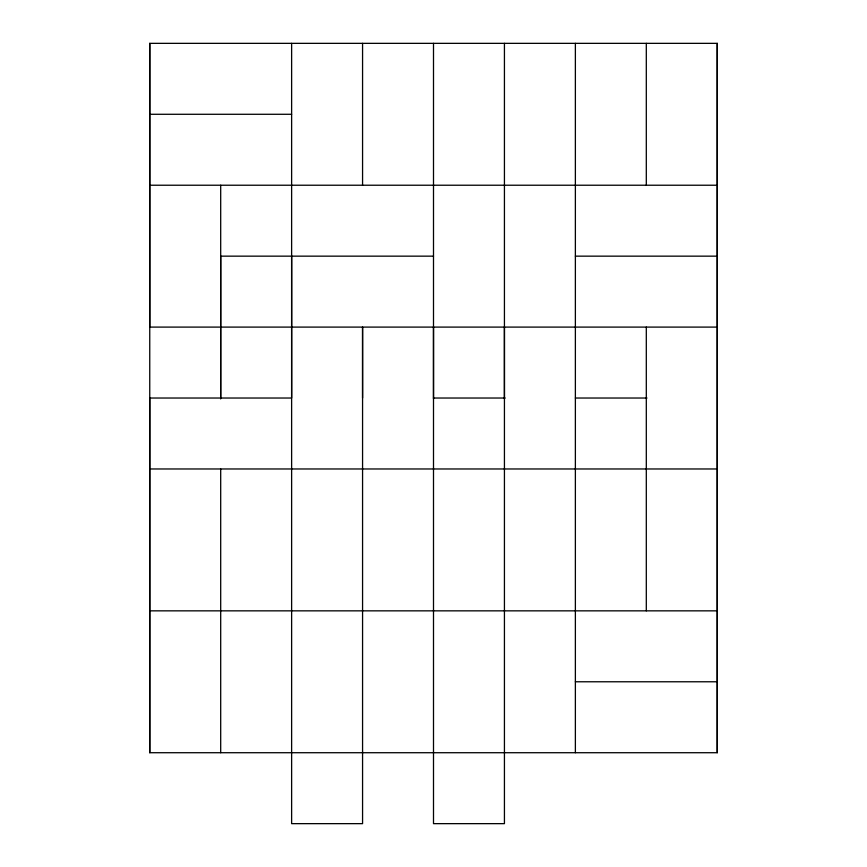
<?xml version="1.0" encoding="UTF-8"?>
<svg xmlns="http://www.w3.org/2000/svg" width="867" height="867" viewBox="0 0 867 867"><rect width="100%" height="100%" fill="white"/><g stroke="black" fill="none" stroke-linecap="round" stroke-linejoin="round"><path stroke-width="1.3" d="M149.753 752.719L149.753 43.35L717.247 43.35L717.247 752.719L149.753 752.719L149.753 398.029L291.626 398.029L291.626 256.155M220.695 468.971L220.695 752.719M362.569 752.719L362.569 327.097L362.569 398.029M362.569 185.224L362.569 43.35M433.5 752.719L433.5 43.35M433.5 398.712L433.5 327.097M504.431 398.712L504.431 327.097M504.431 43.35L504.431 823.65L433.5 823.65L433.5 752.036M575.374 43.35L575.374 752.719M646.305 610.845L646.305 327.097M646.305 185.224L646.305 43.35M149.753 114.281L291.626 114.281M149.753 185.224L717.247 185.224M433.5 256.155L220.695 256.155L220.695 398.712L220.695 185.224M575.374 256.155L717.247 256.155M717.247 327.097L149.753 327.097L149.753 43.35M433.5 398.029L505.114 398.029M575.374 398.029L646.988 398.029M149.753 468.971L717.247 468.971M149.753 610.845L717.247 610.845M575.374 681.776L717.247 681.776M717.247 43.35L717.247 752.719M362.569 752.036L362.569 823.65L291.626 823.65L291.626 43.35"/></g></svg>
